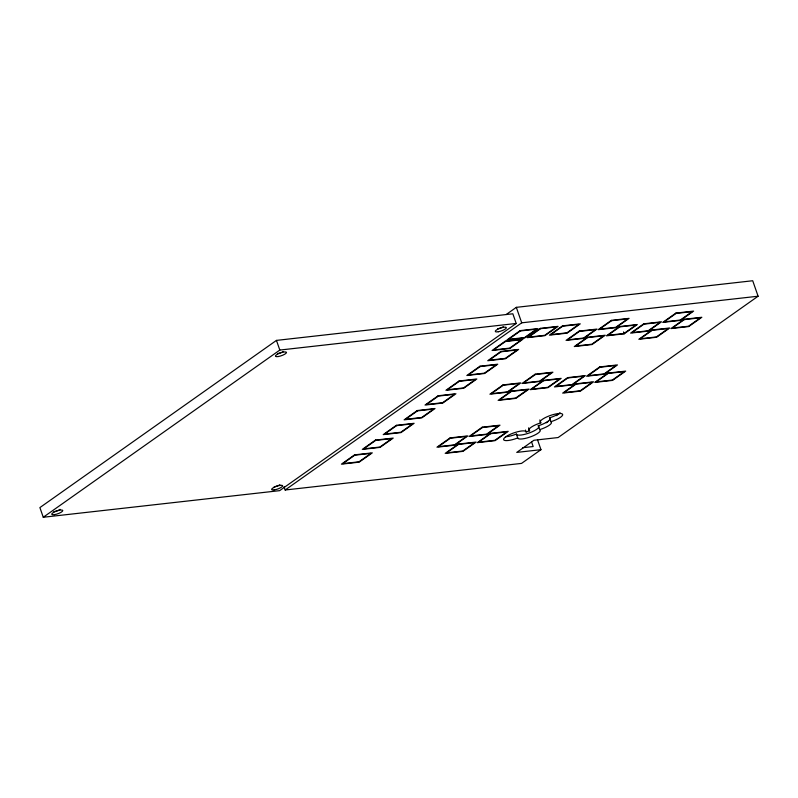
<?xml version="1.0" encoding="UTF-8"?>
<svg xmlns="http://www.w3.org/2000/svg" width="798" height="798" viewBox="0 0 798 798"><rect width="100%" height="100%" fill="white"/><g stroke="black" fill="none" stroke-linecap="round" stroke-linejoin="round"><path stroke-width="1.2" d="M276.457 340.397L39.9 507.588L43.262 517.254L279.659 490.65L516.206 323.459L512.845 313.794L276.457 340.397L279.819 350.063L43.262 517.254M506.171 314.532L516.326 307.35L752.714 280.746L758.1 296.218L558.131 437.543L533.932 440.267L516.755 452.406L540.964 449.683L537.503 439.738M284.008 486.69L285.155 490.002L521.712 322.821L758.1 296.218M624.156 333.833L637.303 324.537L619.557 326.542L606.41 335.828L624.156 333.833L623.487 331.898M546.291 422.8L548.326 421.364M556.425 415.638L559.468 413.494M540.964 449.683L521.543 463.399L285.155 490.002M539.568 429.643L540.096 429.494A11.91 3.042 -19.2 0 0 550.969 421.803L549.623 417.943A11.91 3.042 -19.2 0 1 538.75 425.623L538.221 425.783L539.767 429.723A11.91 3.042 -19.2 0 1 531.538 436.476A11.91 3.042 -19.2 0 1 517.822 438.252L516.396 434.062L515.199 434.521A11.91 3.042 -19.2 0 1 505.473 436.735M525.463 430.062L526.131 431.997L529.623 430.77L528.615 427.868M517.742 437.922L516.545 438.391A11.91 3.042 -19.2 0 1 503.708 439.838A11.91 3.042 -19.2 0 1 513.214 433.115A11.91 3.042 -19.2 0 1 526.052 431.678L526.131 431.997M549.423 417.863L549.952 417.713A11.91 3.042 -19.2 0 0 560.066 412.716M539.817 419.948L540.825 422.85L540.296 423.01A11.91 3.042 -19.2 0 0 529.423 430.691L529.623 430.77M550.77 421.733L551.298 421.573A11.91 3.042 -19.2 0 0 562.64 414.391A11.91 3.042 -19.2 0 0 549.154 415.918A11.91 3.042 -19.2 0 0 540.625 422.78L540.825 422.85M279.819 350.063L516.206 323.459M522.51 447.738L533.164 446.541L531.548 441.902M538.221 425.783L538.421 425.853A11.91 3.042 -19.2 0 1 530.191 432.606A11.91 3.042 -19.2 0 1 516.476 434.381L516.396 434.062M516.326 307.35L521.712 322.821M283.17 351.629A5.825 1.486 -19.2 0 1 282.422 351.998M281.624 352.347A5.825 1.486 -19.2 0 1 279.908 352.965M279.051 353.225A5.825 1.486 -19.2 0 1 277.415 353.604M503.329 326.731A5.865 1.496 -19.2 0 1 497.573 328.806M279.819 484.705A5.825 1.486 -19.2 0 1 279.14 485.084M278.382 485.443A5.825 1.486 -19.2 0 1 274.153 486.85M60.119 509.363A5.825 1.486 -19.2 0 1 58.713 510.102M57.915 510.461A5.825 1.486 -19.2 0 1 53.705 511.708M505.234 341.185L492.087 350.472L509.832 348.467L522.979 339.18L505.234 341.185M520.166 330.621L507.019 339.918L524.775 337.913L537.912 328.626L520.166 330.621M505.433 341.514L493.493 349.953L509.623 348.137L521.573 339.699L505.433 341.514M520.376 330.961L508.426 339.399L524.565 337.584L536.505 329.145L520.376 330.961M354.551 454.86L341.414 464.157L359.16 462.152L372.297 452.865L354.551 454.86M375.459 440.087L362.322 449.374L380.067 447.379L393.205 438.092L375.459 440.087M396.367 425.314L383.23 434.601L400.975 432.606L414.112 423.309L396.367 425.314M417.274 410.531L404.127 419.828L421.883 417.823L435.02 408.536L417.274 410.531M438.182 395.758L425.035 405.045L442.79 403.05L455.927 393.763L438.182 395.758M459.089 380.985L445.942 390.272L463.698 388.277L476.835 378.98L459.089 380.985M479.997 366.202L466.85 375.489L484.605 373.494L497.743 364.207L479.997 366.202M500.905 351.429L487.758 360.716L505.513 358.721L518.65 349.434L500.905 351.429M354.761 455.199L342.811 463.638L358.95 461.823L370.9 453.384L354.761 455.199M375.668 440.416L363.718 448.865L379.858 447.05L391.808 438.601L375.668 440.416M396.576 425.643L384.626 434.082L400.766 432.267L412.716 423.828L396.576 425.643M417.484 410.87L405.534 419.309L421.673 417.494L433.623 409.055L417.484 410.87M438.391 396.087L426.441 404.536L442.581 402.721L454.531 394.272L438.391 396.087M459.299 381.314L447.349 389.753L463.488 387.938L475.438 379.499L459.299 381.314M480.206 366.541L468.256 374.98L484.396 373.165L496.346 364.716L480.206 366.541M501.114 351.758L489.164 360.207L505.304 358.392L517.244 349.943L501.114 351.758M540.336 328.357L527.189 337.644L544.944 335.649L558.081 326.362L540.336 328.357M540.545 328.686L528.595 337.135L544.735 335.31L556.675 326.871L540.545 328.686M562.52 325.853L549.373 335.15L567.129 333.145L580.266 323.858L562.52 325.853M562.73 326.192L550.78 334.631L566.919 332.816L578.869 324.377L562.73 326.192M503.049 384.905L489.912 394.192L507.658 392.197L520.795 382.91L503.049 384.905M579.208 331.08L566.071 340.367L583.817 338.372L596.964 329.085L579.208 331.08M503.259 385.235L491.309 393.683L507.448 391.868L519.398 383.419L503.259 385.235M579.418 331.409L567.478 339.858L583.607 338.033L595.557 329.594L579.418 331.409M511.269 391.08L498.132 400.367L515.877 398.372L529.024 389.085L511.269 391.08M535.169 374.192L522.022 383.479L539.777 381.484L552.914 372.197L535.169 374.192M587.438 337.255L574.291 346.541L592.046 344.546L605.183 335.25L587.438 337.255M611.328 320.367L598.191 329.654L615.936 327.659L629.083 318.362L611.328 320.367M511.478 391.409L499.538 399.858L515.668 398.042L527.618 389.594L511.478 391.409M535.378 374.521L523.428 382.97L539.568 381.155L551.508 372.706L535.378 374.521M587.647 337.584L575.697 346.023L591.837 344.207L603.777 335.768L587.647 337.584M611.537 320.696L599.587 329.135L615.727 327.32L627.677 318.881L611.537 320.696M450.122 437.893L436.975 447.189L454.73 445.184L467.867 435.898L450.122 437.893M450.331 438.232L438.381 446.671L454.521 444.855L466.471 436.416L450.331 438.232M543.388 380.367L530.251 389.653L547.997 387.658L561.144 378.372L543.388 380.367M543.598 380.696L531.648 389.145L547.787 387.329L559.737 378.88L543.598 380.696M619.767 326.871L607.817 335.31L623.946 333.494L635.896 325.055L619.767 326.871M458.341 444.067L445.204 453.354L462.95 451.359L476.097 442.072L458.341 444.067M482.241 427.179L469.094 436.466L486.85 434.471L499.987 425.184L482.241 427.179M458.551 444.406L446.611 452.845L462.74 451.03L474.69 442.581L458.551 444.406M482.451 427.519L470.501 435.957L486.64 434.142L498.58 425.693L482.451 427.519M567.597 377.644L554.45 386.93L572.206 384.935L585.343 375.649L567.597 377.644M643.757 323.818L630.61 333.105L648.365 331.1L661.502 321.813L643.757 323.818M567.807 377.973L555.857 386.422L571.996 384.606L583.937 376.157L567.807 377.973M643.966 324.148L632.016 332.586L648.156 330.771L660.106 322.332L643.966 324.148M490.461 433.354L477.324 442.641L495.069 440.646L508.206 431.359L490.461 433.354M490.67 433.683L478.72 442.132L494.86 440.316L506.81 431.868L490.67 433.683M575.817 383.818L562.67 393.105L580.425 391.11L593.562 381.823L575.817 383.818M599.707 366.93L586.57 376.217L604.315 374.222L617.462 364.935L599.707 366.93M651.976 329.983L638.839 339.28L656.584 337.275L669.731 327.988L651.976 329.983M675.876 313.095L662.729 322.392L680.485 320.387L693.622 311.1L675.876 313.095M576.026 384.147L564.076 392.596L580.216 390.781L592.166 382.332L576.026 384.147M599.916 367.26L587.976 375.708L604.106 373.893L616.056 365.444L599.916 367.26M652.185 330.322L640.245 338.761L656.375 336.946L668.325 328.507L652.185 330.322M676.086 313.434L664.135 321.873L680.275 320.058L692.215 311.619L676.086 313.434M607.936 373.105L594.789 382.392L612.545 380.397L625.682 371.11L607.936 373.105M684.095 319.27L670.958 328.567L688.704 326.562L701.841 317.275L684.095 319.27M608.146 373.434L596.196 381.883L612.335 380.057L624.275 371.619L608.146 373.434M684.305 319.609L672.355 328.048L688.494 326.232L700.445 317.794L684.305 319.609M278.173 356.546A5.825 1.486 -19.2 0 0 286.492 352.517A5.825 1.486 -19.2 0 0 278.253 353.793A5.825 1.486 -19.2 0 0 278.173 356.546M498.321 331.759A5.865 1.496 -19.2 0 0 506.371 327.659A5.865 1.496 -19.2 0 0 497.772 329.205A5.865 1.496 -19.2 0 0 498.321 331.759M274.133 489.932A5.825 1.486 -19.2 0 0 282.632 485.942A5.825 1.486 -19.2 0 0 274.582 487.079A5.825 1.486 -19.2 0 0 274.133 489.932M54.464 514.65A5.825 1.486 -19.2 0 0 62.783 510.63A5.825 1.486 -19.2 0 0 54.543 511.907A5.825 1.486 -19.2 0 0 54.464 514.65"/></g></svg>
